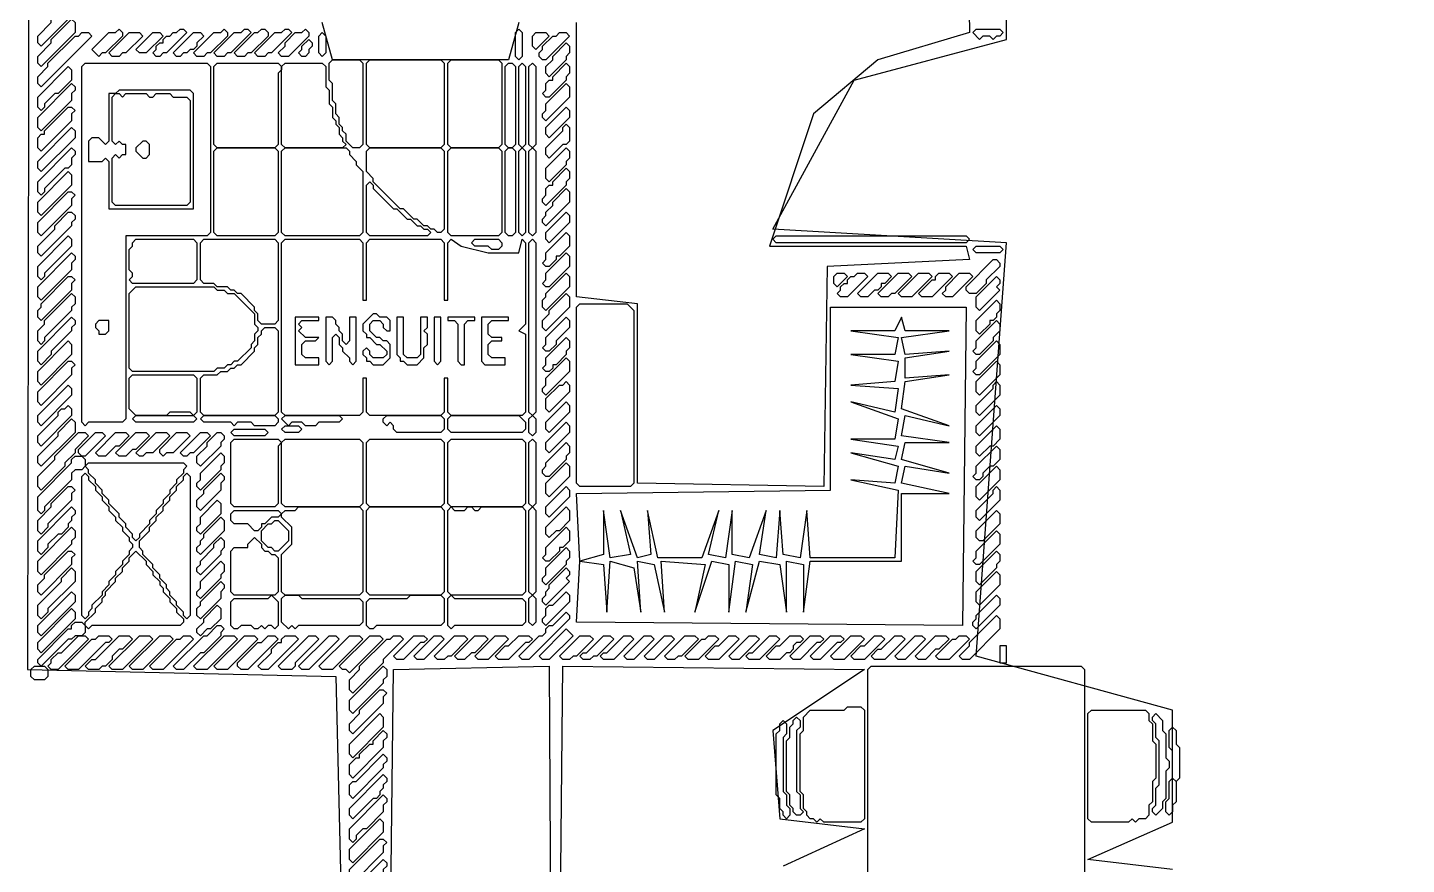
# Model space of a CAD drawing. Header units: metres. Extents: x 53 to 990, y 46 to 960.
# Drawn here: x 138 to 545, y 343.5 to 590.5 of the extents above; entities that cross this region are included whole.
import ezdxf

# ---------------------------------------------------------------- set-up
doc = ezdxf.new("R2010")
doc.units = ezdxf.units.M
doc.layers.add('A-FURN', color=2, linetype='Continuous')
doc.layers.add('A-WALL', color=1, linetype='Continuous')

msp = doc.modelspace()

# ---------------------------------------------------------------- linework, layer by layer
at = {"layer": 'A-FURN'}
for points in [[(139, 960), (138, 401), (229, 399), (231, 317), (242, 326), (245, 317), (246, 401), (292, 402), (293, 201), (442, 199), (441, 153), (247, 152), (246, 208), (234, 195), (241, 207), (231, 207), (230, 139), (537, 137), (553, 193), (601, 219), (606, 138), (898, 137), (900, 959), (139, 960)], [(476, 342), (451, 345), (476, 356), (476, 389), (418, 405), (427, 527), (358, 531), (382, 575), (427, 587), (429, 834)], [(415, 649), (416, 589), (389, 581), (370, 565), (357, 526), (415, 526), (416, 522), (374, 520), (373, 455), (318, 456), (318, 509), (300, 511), (300, 592)], [(151, 598), (152, 597), (152, 596), (151, 595), (151, 594), (142, 585), (141, 586), (141, 588), (145, 592), (145, 593), (150, 598), (151, 598)], [(151, 593), (152, 592), (152, 589), (142, 579), (141, 580), (141, 582), (145, 586), (145, 587), (151, 593)], [(283, 592), (280, 581), (228, 581), (225, 592)], [(156, 589), (157, 588), (142, 573), (141, 574), (141, 576), (144, 579), (144, 580), (152, 588), (153, 588), (154, 589), (156, 589)], [(165, 590), (166, 589), (166, 588), (161, 583), (160, 583), (159, 582), (157, 584), (162, 589), (164, 589), (165, 590)], [(172, 588), (167, 583), (166, 583), (165, 582), (163, 582), (162, 583), (168, 589), (171, 589), (172, 588)], [(178, 588), (173, 583), (171, 583), (170, 584), (175, 589), (177, 589), (178, 588)], [(185, 589), (179, 583), (178, 583), (177, 582), (176, 582), (175, 583), (176, 584), (176, 585), (177, 586), (178, 586), (178, 587), (179, 588), (180, 588), (181, 589), (182, 589), (183, 590), (184, 590), (185, 589)], [(190, 588), (188, 586), (188, 585), (187, 584), (186, 584), (185, 583), (184, 583), (183, 582), (182, 582), (181, 583), (187, 589), (189, 589), (190, 588)], [(197, 589), (197, 588), (192, 583), (191, 583), (190, 582), (188, 582), (187, 583), (193, 589), (195, 589), (196, 590), (197, 589)], [(204, 589), (198, 583), (197, 583), (196, 582), (194, 582), (193, 583), (199, 589), (201, 589), (202, 590), (203, 590), (204, 589)], [(209, 589), (209, 588), (204, 583), (203, 583), (202, 582), (200, 582), (199, 583), (205, 589), (206, 589), (207, 590), (208, 590), (209, 589)], [(216, 589), (210, 583), (209, 583), (208, 582), (206, 582), (205, 583), (211, 589), (213, 589), (214, 590), (215, 590), (216, 589)], [(220, 590), (221, 589), (221, 588), (215, 582), (213, 582), (212, 583), (214, 585), (214, 586), (217, 589), (219, 589), (220, 590)], [(221, 587), (222, 586), (222, 585), (221, 584), (221, 583), (220, 582), (219, 582), (218, 583), (219, 584), (219, 585), (221, 587)], [(225, 589), (226, 588), (226, 583), (225, 582), (224, 583), (224, 588), (225, 589)], [(283, 590), (284, 589), (284, 582), (283, 581), (282, 582), (282, 589), (283, 590)], [(287, 585), (287, 588), (288, 589), (291, 589), (292, 588), (288, 584), (287, 585)], [(297, 589), (298, 588), (291, 581), (290, 581), (289, 582), (289, 583), (290, 584), (290, 585), (293, 588), (294, 588), (295, 589), (297, 589)], [(417, 589), (418, 590), (425, 590), (426, 589), (425, 588), (424, 588), (423, 587), (422, 588), (420, 588), (419, 587), (417, 589)], [(297, 586), (298, 585), (298, 583), (297, 582), (297, 581), (292, 576), (291, 577), (291, 579), (293, 581), (293, 582), (297, 586)], [(150, 579), (151, 578), (151, 575), (147, 571), (146, 571), (143, 568), (143, 567), (142, 566), (141, 567), (141, 570), (150, 579)], [(191, 580), (192, 579), (192, 530), (191, 529), (167, 529), (167, 475), (166, 474), (156, 474), (155, 473), (154, 474), (154, 579), (155, 580), (191, 580)], [(194, 580), (212, 580), (213, 579), (213, 578), (212, 577), (212, 556), (211, 555), (194, 555), (193, 556), (193, 579), (194, 580)], [(214, 580), (225, 580), (226, 579), (226, 573), (227, 572), (227, 568), (228, 567), (228, 564), (229, 563), (229, 562), (230, 561), (230, 559), (231, 558), (231, 557), (232, 556), (231, 555), (214, 555), (213, 556), (213, 579), (214, 580)], [(228, 581), (236, 581), (237, 580), (237, 556), (236, 555), (234, 555), (232, 557), (232, 559), (231, 560), (231, 561), (230, 562), (230, 564), (229, 565), (229, 568), (228, 569), (228, 574), (227, 575), (227, 580), (228, 581)], [(239, 581), (260, 581), (261, 580), (261, 556), (260, 555), (239, 555), (238, 556), (238, 580), (239, 581)], [(263, 581), (277, 581), (278, 580), (278, 556), (277, 555), (263, 555), (262, 556), (262, 580), (263, 581)], [(280, 580), (281, 580), (282, 579), (282, 556), (281, 555), (280, 555), (279, 556), (279, 579), (280, 580)], [(284, 580), (285, 579), (285, 556), (284, 555), (283, 556), (283, 579), (284, 580)], [(287, 580), (288, 579), (288, 556), (287, 555), (286, 556), (286, 579), (287, 580)], [(297, 580), (298, 579), (298, 577), (297, 576), (297, 575), (292, 570), (291, 570), (290, 571), (291, 572), (291, 574), (292, 575), (293, 575), (293, 576), (297, 580)], [(151, 574), (152, 573), (152, 572), (151, 571), (151, 569), (142, 560), (141, 561), (141, 564), (151, 574)], [(297, 574), (298, 573), (298, 570), (291, 563), (290, 564), (290, 565), (291, 566), (291, 568), (297, 574)], [(162, 571), (162, 557), (161, 556), (159, 558), (157, 558), (156, 557), (156, 551), (160, 551), (161, 552), (162, 551), (162, 537), (187, 537), (187, 571), (186, 572), (165, 572), (164, 571), (162, 571)], [(164, 571), (165, 571), (166, 570), (167, 571), (173, 571), (174, 570), (175, 570), (176, 571), (180, 571), (181, 570), (185, 570), (186, 569), (186, 539), (185, 538), (164, 538), (163, 539), (163, 552), (164, 553), (165, 552), (166, 553), (167, 553), (167, 556), (166, 556), (165, 557), (164, 556), (163, 557), (163, 570), (164, 571)], [(151, 567), (152, 566), (151, 565), (151, 563), (142, 554), (141, 555), (141, 558), (142, 559), (143, 559), (143, 560), (150, 567), (151, 567)], [(297, 567), (298, 566), (298, 564), (292, 558), (291, 559), (291, 561), (297, 567)], [(297, 562), (298, 561), (298, 557), (297, 556), (296, 556), (292, 552), (291, 553), (291, 555), (296, 560), (296, 561), (297, 562)], [(151, 561), (152, 560), (152, 558), (142, 548), (141, 549), (141, 551), (151, 561)], [(151, 555), (152, 554), (152, 553), (151, 552), (151, 550), (150, 549), (149, 549), (143, 543), (143, 542), (142, 541), (141, 542), (141, 545), (151, 555)], [(172, 557), (170, 555), (170, 554), (172, 552), (173, 552), (174, 553), (174, 556), (173, 557), (172, 557)], [(194, 555), (211, 555), (212, 554), (212, 530), (211, 529), (194, 529), (193, 530), (193, 554), (194, 555)], [(214, 555), (232, 555), (233, 554), (233, 553), (235, 551), (235, 550), (237, 548), (237, 530), (236, 529), (214, 529), (213, 530), (213, 554), (214, 555)], [(239, 555), (260, 555), (261, 554), (261, 531), (260, 530), (259, 530), (258, 531), (257, 531), (256, 532), (255, 532), (253, 534), (252, 534), (249, 537), (248, 537), (240, 545), (240, 546), (238, 548), (238, 554), (239, 555)], [(263, 555), (277, 555), (278, 554), (278, 530), (277, 529), (263, 529), (262, 530), (262, 554), (263, 555)], [(280, 555), (281, 555), (282, 554), (282, 530), (281, 529), (280, 529), (279, 530), (279, 554), (280, 555)], [(284, 555), (285, 554), (285, 530), (284, 529), (283, 530), (283, 554), (284, 555)], [(287, 555), (288, 554), (288, 530), (287, 529), (286, 530), (286, 554), (287, 555)], [(297, 555), (298, 554), (298, 552), (297, 551), (297, 550), (292, 545), (291, 546), (291, 549), (297, 555)], [(150, 548), (151, 547), (151, 544), (142, 535), (141, 536), (141, 539), (150, 548)], [(297, 549), (298, 548), (298, 546), (297, 545), (297, 544), (291, 538), (290, 539), (290, 540), (291, 541), (291, 543), (292, 544), (293, 544), (293, 545), (297, 549)], [(151, 542), (152, 541), (151, 540), (151, 538), (142, 529), (141, 530), (141, 533), (150, 542), (151, 542)], [(238, 544), (239, 545), (240, 544), (240, 543), (246, 537), (247, 537), (250, 534), (251, 534), (253, 532), (254, 532), (255, 531), (256, 531), (257, 530), (256, 529), (239, 529), (238, 530), (238, 544)], [(297, 543), (298, 542), (298, 539), (291, 532), (290, 533), (290, 534), (291, 535), (291, 536), (293, 538), (293, 539), (297, 543)], [(151, 536), (152, 535), (152, 534), (151, 533), (151, 532), (142, 523), (141, 524), (141, 526), (146, 531), (146, 532), (150, 536), (151, 536)], [(297, 536), (298, 535), (298, 533), (292, 527), (291, 528), (291, 530), (297, 536)], [(297, 530), (298, 529), (298, 526), (295, 523), (294, 523), (294, 522), (292, 520), (291, 520), (290, 521), (291, 522), (291, 524), (297, 530)], [(150, 529), (151, 528), (151, 526), (143, 518), (143, 517), (142, 516), (141, 517), (141, 520), (150, 529)], [(169, 527), (170, 528), (187, 528), (188, 527), (188, 516), (187, 515), (169, 515), (168, 516), (169, 517), (169, 518), (168, 519), (168, 525), (169, 526), (169, 527)], [(190, 528), (211, 528), (212, 527), (212, 504), (211, 503), (207, 503), (206, 504), (206, 506), (205, 507), (205, 508), (201, 512), (200, 512), (199, 513), (198, 513), (197, 514), (194, 514), (193, 515), (190, 515), (189, 516), (189, 527), (190, 528)], [(213, 527), (214, 528), (236, 528), (237, 527), (237, 510), (238, 510), (238, 527), (239, 528), (260, 528), (261, 527), (261, 510), (262, 510), (262, 527), (263, 528), (266, 526), (274, 524), (283, 524), (284, 528), (285, 527), (285, 503), (283, 501), (285, 500), (285, 477), (284, 476), (263, 476), (262, 477), (262, 487), (261, 487), (261, 477), (260, 476), (239, 476), (238, 477), (238, 487), (237, 487), (237, 477), (236, 476), (214, 476), (213, 477), (213, 527)], [(269, 527), (270, 528), (277, 528), (278, 527), (278, 526), (277, 525), (275, 525), (274, 526), (270, 526), (269, 527)], [(287, 528), (288, 527), (288, 477), (287, 476), (286, 477), (286, 527), (287, 528)], [(358, 528), (359, 529), (415, 529), (416, 528), (415, 527), (359, 527), (358, 528)], [(417, 525), (418, 526), (425, 526), (426, 525), (425, 524), (418, 524), (417, 525)], [(151, 524), (152, 523), (152, 522), (151, 521), (151, 519), (142, 510), (141, 511), (141, 514), (151, 524)], [(297, 524), (298, 523), (298, 520), (292, 514), (291, 514), (290, 515), (291, 516), (291, 518), (297, 524)], [(424, 522), (425, 521), (425, 520), (421, 516), (421, 515), (418, 512), (416, 512), (415, 513), (415, 514), (423, 522), (424, 522)], [(151, 517), (152, 516), (151, 515), (151, 513), (142, 504), (141, 505), (141, 507), (142, 508), (142, 509), (150, 517), (151, 517)], [(297, 518), (298, 517), (298, 514), (291, 507), (290, 508), (290, 510), (291, 511), (291, 512), (297, 518)], [(376, 515), (376, 517), (377, 518), (379, 518), (380, 517), (377, 514), (376, 515)], [(386, 517), (380, 511), (378, 511), (377, 512), (378, 513), (378, 514), (379, 515), (380, 515), (380, 516), (381, 517), (382, 517), (383, 518), (385, 518), (386, 517)], [(393, 517), (391, 515), (390, 515), (390, 514), (389, 513), (388, 513), (386, 511), (384, 511), (383, 512), (389, 518), (392, 518), (393, 517)], [(399, 517), (394, 512), (393, 512), (392, 511), (390, 511), (389, 512), (395, 518), (398, 518), (399, 517)], [(405, 517), (399, 511), (396, 511), (395, 512), (401, 518), (404, 518), (405, 517)], [(411, 517), (405, 511), (402, 511), (401, 512), (405, 516), (406, 516), (406, 517), (407, 518), (410, 518), (411, 517)], [(417, 517), (411, 511), (409, 511), (408, 512), (409, 513), (409, 514), (413, 518), (416, 518), (417, 517)], [(424, 517), (425, 516), (425, 515), (424, 514), (425, 513), (419, 507), (418, 508), (418, 511), (424, 517)], [(168, 512), (170, 514), (193, 514), (194, 513), (196, 513), (197, 512), (199, 512), (205, 506), (205, 503), (206, 502), (206, 501), (205, 500), (205, 498), (204, 497), (204, 496), (200, 492), (199, 492), (198, 491), (197, 491), (196, 490), (194, 490), (193, 489), (169, 489), (168, 490), (168, 512)], [(151, 512), (152, 511), (152, 509), (151, 508), (151, 507), (143, 499), (143, 498), (142, 497), (141, 498), (141, 501), (143, 503), (143, 504), (151, 512)], [(297, 512), (298, 511), (298, 508), (291, 501), (290, 502), (290, 504), (292, 506), (292, 507), (297, 512)], [(301, 509), (315, 509), (317, 507), (317, 456), (316, 455), (301, 455), (300, 456), (300, 508), (301, 509)], [(424, 510), (425, 509), (425, 507), (424, 506), (424, 505), (423, 504), (422, 504), (422, 503), (419, 500), (418, 501), (418, 504), (424, 510)], [(151, 505), (152, 504), (152, 503), (151, 502), (151, 501), (145, 495), (145, 494), (142, 491), (141, 492), (141, 495), (151, 505)], [(217, 505), (217, 491), (224, 491), (224, 493), (220, 493), (219, 494), (219, 497), (220, 498), (223, 498), (224, 499), (220, 499), (218, 501), (219, 502), (218, 503), (219, 504), (224, 504), (224, 505), (217, 505)], [(226, 505), (226, 492), (227, 491), (228, 492), (228, 499), (229, 500), (230, 499), (230, 497), (231, 496), (231, 495), (233, 493), (233, 492), (234, 491), (235, 492), (235, 505), (233, 505), (233, 498), (232, 497), (231, 498), (231, 500), (230, 501), (230, 502), (229, 503), (229, 504), (228, 505), (226, 505)], [(240, 506), (237, 503), (237, 501), (238, 500), (238, 499), (239, 499), (241, 497), (242, 497), (244, 495), (244, 494), (243, 493), (240, 493), (239, 494), (239, 495), (238, 496), (237, 495), (237, 494), (238, 493), (238, 492), (239, 492), (240, 491), (243, 491), (245, 493), (245, 497), (244, 498), (243, 498), (242, 499), (241, 499), (239, 501), (239, 503), (240, 504), (242, 504), (243, 503), (243, 502), (244, 501), (245, 501), (245, 504), (244, 505), (242, 505), (241, 506), (240, 506)], [(247, 505), (247, 494), (248, 493), (248, 492), (249, 492), (250, 491), (253, 491), (255, 493), (255, 496), (256, 497), (256, 500), (255, 501), (256, 502), (256, 505), (254, 505), (254, 494), (253, 493), (250, 493), (249, 494), (249, 505), (247, 505)], [(260, 505), (258, 505), (258, 492), (259, 491), (260, 492), (260, 505)], [(262, 505), (262, 504), (264, 504), (265, 503), (265, 492), (266, 491), (267, 491), (267, 503), (268, 504), (270, 504), (270, 505), (262, 505)], [(272, 505), (272, 492), (273, 491), (279, 491), (279, 493), (275, 493), (274, 494), (274, 497), (275, 498), (278, 498), (278, 499), (275, 499), (274, 500), (274, 503), (275, 504), (280, 504), (280, 505), (272, 505)], [(297, 505), (298, 504), (298, 502), (294, 498), (294, 497), (292, 495), (291, 495), (290, 496), (291, 497), (291, 499), (297, 505)], [(415, 508), (414, 414), (300, 415), (301, 433), (308, 432), (309, 418), (310, 433), (317, 431), (319, 418), (318, 433), (323, 432), (326, 418), (325, 433), (338, 432), (335, 418), (340, 433), (345, 432), (345, 418), (347, 433), (352, 432), (350, 418), (354, 433), (360, 432), (362, 418), (362, 433), (367, 432), (367, 418), (369, 433), (396, 433), (396, 453), (410, 453), (396, 456), (397, 461), (410, 459), (396, 463), (397, 468), (410, 468), (396, 470), (397, 476), (410, 473), (396, 478), (397, 486), (410, 488), (397, 487), (397, 493), (410, 495), (397, 494), (396, 499), (410, 501), (397, 501), (396, 505), (394, 501), (381, 501), (395, 499), (394, 494), (381, 494), (395, 492), (394, 486), (381, 485), (395, 484), (394, 477), (381, 480), (395, 475), (394, 469), (381, 469), (395, 467), (394, 463), (381, 465), (395, 461), (394, 456), (381, 457), (395, 454), (394, 434), (369, 434), (368, 448), (366, 434), (361, 435), (360, 448), (359, 434), (354, 435), (356, 448), (351, 434), (346, 435), (346, 448), (344, 434), (339, 435), (342, 448), (337, 434), (324, 434), (321, 448), (322, 435), (318, 434), (313, 448), (316, 435), (310, 434), (308, 448), (308, 435), (301, 433), (300, 453), (375, 454), (375, 508), (415, 508)], [(159, 504), (158, 503), (158, 502), (159, 501), (159, 500), (161, 500), (162, 501), (162, 504), (159, 504)], [(211, 502), (212, 501), (212, 477), (211, 476), (190, 476), (189, 477), (189, 487), (190, 488), (194, 488), (195, 489), (197, 489), (198, 490), (199, 490), (200, 491), (201, 491), (205, 495), (205, 496), (206, 497), (206, 499), (207, 500), (207, 501), (208, 502), (211, 502)], [(424, 504), (425, 503), (425, 501), (423, 499), (423, 498), (419, 494), (418, 494), (417, 495), (418, 496), (418, 498), (424, 504)], [(150, 498), (151, 497), (151, 494), (142, 485), (141, 486), (141, 489), (150, 498)], [(297, 499), (298, 498), (298, 496), (297, 495), (297, 494), (294, 491), (293, 491), (293, 490), (292, 489), (291, 489), (290, 490), (291, 491), (291, 493), (297, 499)], [(424, 498), (425, 497), (425, 494), (419, 488), (418, 488), (417, 489), (418, 490), (418, 492), (424, 498)], [(297, 493), (298, 492), (298, 489), (291, 482), (290, 483), (290, 484), (291, 485), (291, 487), (297, 493)], [(151, 492), (152, 491), (151, 490), (151, 488), (142, 479), (141, 480), (141, 483), (150, 492), (151, 492)], [(424, 492), (425, 491), (425, 488), (419, 482), (418, 483), (418, 486), (424, 492)], [(150, 485), (151, 484), (151, 482), (142, 473), (141, 474), (141, 476), (150, 485)], [(168, 487), (169, 488), (187, 488), (188, 487), (188, 477), (187, 476), (186, 477), (180, 477), (179, 476), (170, 476), (168, 478), (168, 487)], [(297, 486), (298, 485), (298, 483), (292, 477), (291, 478), (291, 481), (295, 485), (296, 485), (297, 486)], [(424, 486), (425, 485), (425, 482), (419, 476), (418, 477), (418, 479), (423, 484), (423, 485), (424, 486)], [(150, 479), (151, 478), (151, 476), (142, 467), (141, 468), (141, 470), (147, 476), (147, 477), (148, 478), (149, 478), (150, 479)], [(297, 480), (298, 479), (298, 477), (292, 471), (291, 472), (291, 474), (297, 480)], [(424, 479), (425, 478), (425, 476), (419, 470), (418, 471), (418, 473), (424, 479)], [(151, 475), (152, 474), (152, 471), (142, 461), (141, 462), (141, 464), (147, 470), (147, 471), (151, 475)], [(169, 475), (170, 476), (187, 476), (188, 475), (187, 474), (170, 474), (169, 475)], [(189, 475), (190, 476), (211, 476), (212, 475), (212, 474), (211, 473), (205, 473), (204, 474), (200, 474), (199, 473), (198, 474), (190, 474), (189, 475)], [(213, 475), (214, 476), (230, 476), (231, 475), (230, 474), (224, 474), (223, 473), (220, 473), (219, 474), (216, 474), (215, 473), (213, 475)], [(213, 472), (214, 473), (218, 473), (219, 472), (218, 471), (214, 471), (213, 472)], [(243, 475), (244, 476), (260, 476), (261, 475), (261, 472), (260, 471), (247, 471), (246, 472), (246, 473), (245, 474), (244, 473), (243, 474), (243, 475)], [(262, 475), (263, 476), (283, 476), (285, 474), (285, 472), (284, 471), (263, 471), (262, 472), (262, 475)], [(287, 476), (288, 475), (288, 471), (287, 470), (286, 471), (286, 475), (287, 476)], [(297, 474), (298, 473), (298, 471), (292, 465), (291, 466), (291, 468), (297, 474)], [(424, 473), (425, 472), (425, 469), (423, 467), (422, 467), (419, 464), (418, 465), (418, 467), (424, 473)], [(155, 471), (156, 470), (152, 466), (152, 465), (149, 462), (149, 461), (142, 454), (141, 455), (141, 458), (146, 463), (146, 464), (153, 471), (155, 471)], [(160, 471), (161, 470), (155, 464), (154, 464), (153, 465), (153, 466), (158, 471), (160, 471)], [(168, 470), (165, 467), (164, 467), (161, 464), (159, 464), (158, 465), (164, 471), (167, 471), (168, 470)], [(174, 470), (170, 466), (169, 466), (167, 464), (165, 464), (164, 465), (170, 471), (173, 471), (174, 470)], [(180, 470), (175, 465), (173, 465), (172, 464), (171, 464), (170, 465), (176, 471), (179, 471), (180, 470)], [(186, 470), (181, 465), (179, 465), (178, 464), (177, 465), (177, 466), (182, 471), (185, 471), (186, 470)], [(192, 470), (187, 465), (186, 465), (185, 464), (184, 464), (183, 465), (189, 471), (191, 471), (192, 470)], [(195, 471), (196, 470), (196, 469), (195, 468), (195, 467), (189, 461), (188, 462), (188, 464), (191, 467), (191, 468), (194, 471), (195, 471)], [(198, 471), (199, 472), (208, 472), (209, 471), (208, 470), (199, 470), (198, 471)], [(199, 469), (212, 469), (213, 468), (212, 467), (212, 450), (211, 449), (199, 449), (198, 450), (198, 468), (199, 469)], [(213, 468), (214, 469), (236, 469), (237, 468), (237, 450), (236, 449), (214, 449), (213, 450), (213, 468)], [(238, 468), (239, 469), (260, 469), (261, 468), (261, 450), (260, 449), (239, 449), (238, 450), (238, 468)], [(262, 468), (263, 469), (284, 469), (285, 468), (285, 450), (284, 449), (263, 449), (262, 450), (262, 468)], [(287, 469), (288, 468), (288, 450), (287, 449), (286, 450), (286, 468), (287, 469)], [(154, 464), (155, 463), (155, 461), (154, 460), (152, 460), (151, 459), (151, 457), (143, 449), (143, 448), (142, 447), (141, 448), (141, 452), (151, 462), (151, 463), (152, 464), (154, 464)], [(195, 465), (196, 464), (196, 462), (195, 461), (195, 460), (189, 454), (188, 455), (188, 456), (189, 457), (189, 459), (195, 465)], [(297, 468), (298, 467), (298, 465), (297, 464), (297, 463), (292, 458), (291, 458), (290, 459), (290, 460), (291, 461), (291, 462), (297, 468)], [(424, 467), (425, 466), (425, 463), (423, 461), (422, 461), (420, 459), (420, 458), (419, 457), (418, 457), (417, 458), (418, 459), (418, 461), (424, 467)], [(155, 461), (156, 462), (184, 462), (185, 461), (184, 460), (184, 459), (182, 457), (182, 456), (180, 454), (180, 453), (178, 451), (178, 450), (176, 448), (176, 447), (174, 445), (174, 444), (171, 441), (171, 440), (170, 439), (169, 440), (169, 441), (167, 443), (167, 444), (165, 446), (165, 447), (162, 450), (162, 451), (160, 453), (160, 454), (158, 456), (158, 457), (156, 459), (156, 460), (155, 461)], [(297, 462), (298, 461), (298, 458), (292, 452), (291, 453), (291, 456), (297, 462)], [(424, 461), (425, 460), (425, 457), (419, 451), (418, 452), (418, 455), (424, 461)], [(155, 459), (156, 458), (156, 457), (158, 455), (158, 454), (160, 452), (160, 451), (162, 449), (162, 448), (164, 446), (164, 445), (166, 443), (166, 442), (168, 440), (168, 439), (169, 438), (169, 437), (168, 436), (168, 435), (166, 433), (166, 432), (164, 430), (164, 429), (162, 427), (162, 426), (160, 424), (160, 423), (157, 420), (157, 419), (156, 418), (156, 417), (155, 416), (154, 417), (154, 458), (155, 459)], [(185, 459), (186, 458), (186, 417), (185, 416), (184, 417), (184, 418), (182, 420), (182, 421), (180, 423), (180, 424), (179, 425), (179, 426), (177, 428), (177, 429), (175, 431), (175, 432), (172, 435), (172, 436), (171, 437), (171, 439), (174, 442), (174, 443), (176, 445), (176, 446), (178, 448), (178, 449), (180, 451), (180, 452), (182, 454), (182, 455), (184, 457), (184, 458), (185, 459)], [(195, 459), (196, 458), (196, 457), (195, 456), (195, 454), (189, 448), (188, 449), (188, 451), (190, 453), (190, 454), (195, 459)], [(151, 455), (152, 454), (151, 453), (151, 451), (144, 444), (144, 443), (142, 441), (141, 442), (141, 445), (145, 449), (145, 450), (150, 455), (151, 455)], [(297, 455), (298, 454), (298, 452), (292, 446), (291, 447), (291, 449), (297, 455)], [(424, 455), (425, 454), (425, 451), (419, 445), (418, 446), (418, 448), (423, 453), (423, 454), (424, 455)], [(151, 449), (152, 448), (152, 447), (151, 446), (151, 445), (150, 444), (150, 443), (148, 441), (147, 441), (144, 438), (144, 437), (142, 435), (141, 436), (141, 439), (151, 449)], [(194, 451), (195, 450), (195, 447), (189, 441), (188, 442), (188, 443), (189, 444), (189, 446), (194, 451)], [(198, 445), (198, 447), (199, 448), (212, 448), (213, 447), (212, 446), (210, 446), (208, 444), (207, 444), (207, 443), (206, 442), (205, 442), (203, 444), (199, 444), (198, 445)], [(214, 448), (217, 448), (218, 449), (236, 449), (237, 448), (237, 424), (236, 423), (214, 423), (213, 424), (213, 435), (216, 438), (216, 443), (213, 446), (213, 447), (214, 448)], [(239, 449), (260, 449), (261, 448), (261, 424), (260, 423), (239, 423), (238, 424), (238, 448), (239, 449)], [(263, 449), (264, 448), (267, 448), (268, 449), (269, 449), (270, 448), (271, 448), (272, 449), (284, 449), (285, 448), (285, 424), (284, 423), (263, 423), (262, 424), (262, 448), (263, 449)], [(287, 449), (288, 448), (288, 424), (287, 423), (286, 424), (286, 448), (287, 449)], [(297, 449), (298, 448), (298, 445), (295, 442), (294, 442), (292, 440), (291, 441), (291, 443), (297, 449)], [(424, 448), (425, 447), (425, 444), (420, 439), (419, 439), (418, 440), (418, 442), (424, 448)], [(195, 446), (196, 445), (196, 442), (189, 435), (188, 436), (188, 437), (189, 438), (189, 439), (190, 440), (190, 441), (195, 446)], [(211, 445), (212, 445), (215, 442), (215, 439), (212, 436), (211, 436), (210, 437), (209, 437), (207, 439), (207, 442), (209, 444), (210, 444), (211, 445)], [(151, 443), (152, 442), (152, 440), (151, 439), (151, 438), (142, 429), (141, 430), (141, 433), (151, 443)], [(195, 440), (196, 439), (196, 437), (195, 436), (195, 435), (189, 429), (188, 430), (188, 431), (189, 432), (189, 433), (193, 437), (193, 438), (195, 440)], [(199, 437), (203, 437), (203, 438), (205, 440), (207, 438), (207, 437), (208, 436), (209, 436), (210, 435), (211, 435), (212, 434), (212, 424), (211, 423), (199, 423), (198, 424), (198, 436), (199, 437)], [(297, 443), (298, 442), (298, 439), (296, 437), (295, 437), (295, 436), (292, 433), (291, 433), (290, 434), (291, 435), (291, 437), (297, 443)], [(424, 442), (425, 441), (425, 438), (419, 432), (418, 432), (417, 433), (418, 434), (418, 436), (424, 442)], [(151, 436), (152, 435), (151, 434), (151, 432), (142, 423), (141, 424), (141, 426), (143, 428), (143, 429), (150, 436), (151, 436)], [(184, 416), (184, 415), (183, 414), (157, 414), (156, 413), (155, 414), (155, 415), (158, 418), (158, 419), (160, 421), (160, 422), (161, 423), (161, 424), (164, 427), (164, 428), (166, 430), (166, 431), (168, 433), (168, 434), (170, 436), (173, 433), (173, 432), (175, 430), (175, 429), (177, 427), (177, 426), (178, 425), (178, 424), (180, 422), (180, 421), (182, 419), (182, 418), (184, 416)], [(297, 437), (298, 436), (298, 434), (297, 433), (297, 432), (291, 426), (290, 427), (290, 428), (291, 429), (291, 431), (297, 437)], [(424, 436), (425, 435), (425, 433), (424, 432), (424, 431), (419, 426), (418, 427), (418, 430), (424, 436)], [(195, 433), (196, 432), (196, 430), (195, 429), (195, 428), (189, 422), (188, 423), (188, 424), (189, 425), (189, 427), (195, 433)], [(151, 431), (152, 430), (152, 427), (144, 419), (144, 418), (142, 416), (141, 417), (141, 420), (148, 427), (148, 428), (151, 431)], [(297, 431), (298, 430), (298, 429), (297, 428), (298, 427), (291, 420), (290, 421), (290, 422), (291, 423), (291, 424), (292, 425), (292, 426), (297, 431)], [(424, 430), (425, 429), (425, 426), (419, 420), (418, 421), (418, 424), (424, 430)], [(151, 424), (152, 423), (152, 421), (142, 411), (141, 412), (141, 414), (151, 424)], [(195, 427), (196, 426), (196, 425), (195, 424), (195, 422), (189, 416), (188, 417), (188, 419), (189, 420), (189, 421), (195, 427)], [(297, 424), (298, 423), (298, 421), (291, 414), (290, 415), (290, 416), (291, 417), (291, 419), (292, 420), (293, 420), (297, 424)], [(194, 420), (195, 419), (195, 416), (192, 413), (191, 413), (189, 411), (188, 412), (188, 413), (190, 415), (190, 416), (194, 420)], [(212, 421), (212, 414), (211, 413), (210, 414), (209, 414), (208, 413), (207, 414), (206, 413), (205, 413), (204, 414), (201, 414), (200, 413), (199, 413), (198, 414), (198, 421), (199, 422), (209, 422), (210, 423), (212, 421)], [(213, 422), (214, 423), (218, 423), (219, 422), (236, 422), (237, 421), (237, 415), (236, 414), (218, 414), (217, 413), (216, 414), (215, 413), (213, 415), (213, 422)], [(261, 422), (261, 415), (260, 414), (241, 414), (240, 413), (239, 413), (238, 414), (238, 421), (239, 422), (250, 422), (251, 423), (260, 423), (261, 422)], [(262, 422), (263, 423), (264, 422), (284, 422), (285, 421), (285, 415), (284, 414), (264, 414), (263, 413), (262, 414), (262, 422)], [(287, 423), (288, 422), (288, 415), (287, 414), (286, 415), (286, 422), (287, 423)], [(424, 423), (425, 422), (425, 420), (418, 413), (417, 414), (417, 415), (418, 416), (418, 417), (424, 423)], [(151, 419), (152, 418), (152, 416), (142, 406), (141, 407), (141, 409), (151, 419)], [(297, 418), (298, 417), (298, 416), (286, 404), (284, 404), (283, 405), (289, 411), (290, 411), (291, 412), (291, 413), (292, 414), (293, 414), (297, 418)], [(424, 417), (425, 416), (425, 413), (416, 404), (414, 404), (413, 405), (416, 408), (416, 409), (424, 417)], [(154, 415), (155, 414), (155, 412), (154, 411), (152, 411), (151, 410), (150, 410), (142, 402), (141, 403), (141, 404), (150, 413), (151, 413), (151, 414), (152, 415), (154, 415)], [(196, 413), (195, 412), (195, 411), (190, 406), (189, 406), (184, 401), (182, 401), (181, 402), (190, 411), (191, 411), (194, 414), (195, 414), (196, 413)], [(297, 413), (299, 411), (292, 404), (290, 404), (289, 405), (297, 413)], [(156, 410), (147, 401), (145, 401), (144, 402), (145, 403), (145, 404), (147, 406), (148, 406), (153, 411), (155, 411), (156, 410)], [(163, 410), (162, 409), (161, 409), (153, 401), (150, 401), (149, 402), (157, 410), (158, 410), (159, 411), (162, 411), (163, 410)], [(169, 410), (166, 407), (165, 407), (163, 405), (163, 404), (161, 402), (160, 402), (159, 401), (156, 401), (155, 402), (157, 404), (158, 404), (165, 411), (168, 411), (169, 410)], [(175, 410), (166, 401), (163, 401), (162, 402), (171, 411), (174, 411), (175, 410)], [(181, 410), (172, 401), (169, 401), (168, 402), (177, 411), (180, 411), (181, 410)], [(187, 410), (178, 401), (175, 401), (174, 402), (182, 410), (183, 410), (184, 411), (186, 411), (187, 410)], [(200, 410), (191, 401), (188, 401), (187, 402), (196, 411), (199, 411), (200, 410)], [(206, 410), (197, 401), (194, 401), (193, 402), (202, 411), (205, 411), (206, 410)], [(212, 410), (203, 401), (201, 401), (200, 402), (200, 403), (206, 409), (207, 409), (209, 411), (211, 411), (212, 410)], [(218, 410), (209, 401), (207, 401), (206, 402), (210, 406), (210, 407), (212, 409), (213, 409), (213, 410), (214, 411), (217, 411), (218, 410)], [(224, 410), (217, 403), (217, 402), (216, 401), (213, 401), (212, 402), (221, 411), (223, 411), (224, 410)], [(230, 410), (221, 401), (219, 401), (218, 402), (227, 411), (229, 411), (230, 410)], [(237, 410), (228, 401), (225, 401), (224, 402), (233, 411), (236, 411), (237, 410)], [(243, 410), (233, 400), (232, 401), (231, 401), (230, 402), (239, 411), (242, 411), (243, 410)], [(248, 411), (249, 410), (243, 404), (243, 403), (234, 394), (233, 395), (233, 398), (236, 401), (236, 402), (244, 410), (245, 410), (246, 411), (248, 411)], [(256, 410), (255, 409), (254, 409), (249, 404), (247, 404), (246, 405), (252, 411), (255, 411), (256, 410)], [(261, 410), (255, 404), (253, 404), (252, 405), (258, 411), (260, 411), (261, 410)], [(268, 410), (263, 405), (262, 405), (261, 404), (259, 404), (258, 405), (264, 411), (267, 411), (268, 410)], [(274, 410), (270, 406), (269, 406), (267, 404), (265, 404), (264, 405), (270, 411), (273, 411), (274, 410)], [(280, 410), (274, 404), (271, 404), (270, 405), (276, 411), (279, 411), (280, 410)], [(287, 410), (286, 409), (285, 409), (280, 404), (277, 404), (276, 405), (279, 408), (280, 408), (283, 411), (286, 411), (287, 410)], [(305, 410), (300, 405), (299, 405), (298, 404), (296, 404), (295, 405), (301, 411), (304, 411), (305, 410)], [(311, 410), (306, 405), (305, 405), (304, 404), (302, 404), (301, 405), (302, 406), (303, 406), (308, 411), (310, 411), (311, 410)], [(317, 410), (311, 404), (308, 404), (307, 405), (308, 406), (309, 406), (314, 411), (316, 411), (317, 410)], [(323, 410), (317, 404), (315, 404), (314, 405), (320, 411), (322, 411), (323, 410)], [(329, 410), (323, 404), (321, 404), (320, 405), (326, 411), (328, 411), (329, 410)], [(336, 410), (331, 405), (330, 405), (329, 404), (327, 404), (326, 405), (332, 411), (335, 411), (336, 410)], [(342, 410), (336, 404), (333, 404), (332, 405), (337, 410), (338, 410), (339, 411), (341, 411), (342, 410)], [(348, 410), (342, 404), (339, 404), (338, 405), (341, 408), (342, 408), (345, 411), (347, 411), (348, 410)], [(354, 410), (348, 404), (346, 404), (345, 405), (351, 411), (353, 411), (354, 410)], [(360, 410), (354, 404), (351, 404), (350, 405), (351, 406), (352, 406), (357, 411), (359, 411), (360, 410)], [(367, 410), (366, 409), (365, 409), (364, 408), (364, 407), (363, 406), (362, 406), (360, 404), (357, 404), (356, 405), (359, 408), (360, 408), (363, 411), (366, 411), (367, 410)], [(373, 410), (372, 409), (371, 409), (366, 404), (364, 404), (363, 405), (369, 411), (372, 411), (373, 410)], [(379, 410), (378, 409), (377, 409), (372, 404), (370, 404), (369, 405), (375, 411), (378, 411), (379, 410)], [(385, 410), (379, 404), (376, 404), (375, 405), (381, 411), (384, 411), (385, 410)], [(391, 410), (385, 404), (382, 404), (381, 405), (384, 408), (385, 408), (388, 411), (390, 411), (391, 410)], [(397, 410), (391, 404), (388, 404), (387, 405), (389, 407), (390, 407), (394, 411), (396, 411), (397, 410)], [(403, 410), (397, 404), (395, 404), (394, 405), (400, 411), (402, 411), (403, 410)], [(410, 410), (407, 407), (406, 407), (403, 404), (401, 404), (400, 405), (406, 411), (409, 411), (410, 410)], [(416, 410), (410, 404), (407, 404), (406, 405), (411, 410), (412, 410), (413, 411), (415, 411), (416, 410)], [(139, 401), (140, 402), (143, 402), (144, 401), (144, 399), (143, 398), (140, 398), (139, 399), (139, 401)], [(243, 402), (244, 401), (244, 399), (243, 398), (243, 397), (234, 388), (233, 389), (233, 392), (243, 402)], [(294, 202), (296, 402), (385, 401), (358, 383), (360, 357), (385, 354), (361, 343)], [(387, 402), (449, 402), (450, 401), (450, 298), (449, 297), (387, 297), (386, 298), (386, 401), (387, 402)], [(243, 395), (244, 394), (243, 393), (243, 391), (234, 382), (233, 383), (233, 385), (236, 388), (236, 389), (242, 395), (243, 395)], [(242, 388), (243, 387), (243, 384), (234, 375), (233, 376), (233, 379), (242, 388)], [(365, 387), (366, 386), (366, 384), (365, 383), (365, 365), (366, 364), (366, 360), (367, 359), (366, 358), (365, 358), (364, 359), (364, 360), (363, 361), (363, 364), (362, 365), (362, 380), (363, 381), (363, 384), (364, 385), (364, 386), (365, 387)], [(384, 390), (385, 389), (385, 357), (384, 356), (373, 356), (372, 357), (371, 356), (370, 357), (369, 357), (368, 358), (368, 359), (367, 360), (367, 364), (366, 365), (366, 382), (367, 383), (367, 387), (369, 389), (379, 389), (380, 390), (384, 390)], [(452, 389), (468, 389), (469, 388), (469, 386), (470, 385), (470, 380), (471, 379), (471, 369), (470, 368), (470, 362), (469, 361), (469, 358), (468, 357), (466, 357), (465, 356), (464, 357), (463, 356), (452, 356), (451, 357), (451, 388), (452, 389)], [(471, 388), (473, 386), (473, 383), (474, 382), (474, 375), (475, 374), (475, 372), (474, 371), (474, 363), (473, 362), (473, 360), (471, 358), (470, 359), (470, 360), (471, 361), (471, 366), (472, 367), (472, 380), (471, 381), (471, 385), (470, 386), (470, 387), (471, 388)], [(243, 383), (244, 382), (244, 381), (243, 380), (243, 378), (234, 369), (233, 370), (233, 373), (235, 375), (236, 375), (236, 376), (239, 379), (240, 379), (240, 380), (243, 383)], [(361, 386), (362, 385), (362, 382), (361, 381), (361, 365), (362, 364), (362, 361), (363, 360), (363, 358), (362, 357), (361, 358), (361, 359), (360, 360), (360, 363), (359, 364), (359, 382), (360, 383), (360, 385), (361, 386)], [(476, 384), (477, 383), (477, 379), (478, 378), (478, 369), (477, 368), (476, 369), (476, 377), (475, 378), (475, 383), (476, 384)], [(243, 376), (244, 375), (244, 374), (243, 373), (243, 372), (234, 363), (233, 364), (233, 367), (234, 368), (235, 368), (243, 376)], [(243, 370), (244, 369), (244, 368), (243, 367), (243, 366), (242, 365), (242, 364), (241, 363), (240, 363), (234, 357), (233, 358), (233, 360), (243, 370)], [(476, 369), (477, 368), (477, 362), (476, 361), (476, 359), (475, 358), (474, 359), (474, 362), (475, 363), (475, 368), (476, 369)], [(243, 364), (244, 363), (244, 362), (243, 361), (243, 359), (238, 354), (237, 354), (235, 352), (235, 351), (234, 350), (233, 351), (233, 354), (243, 364)], [(242, 357), (243, 356), (243, 353), (234, 344), (233, 345), (233, 348), (242, 357)], [(243, 351), (244, 350), (243, 349), (243, 347), (234, 338), (233, 339), (233, 342), (242, 351), (243, 351)], [(243, 345), (244, 344), (244, 343), (243, 342), (243, 341), (234, 332), (233, 333), (233, 335), (243, 345)]]:
    msp.add_lwpolyline(points, dxfattribs=at)
at = {"layer": 'A-WALL'}
msp.add_lwpolyline([(425, 408), (425, 403), (427, 403), (427, 408), (425, 408)], dxfattribs=at)

doc.saveas('drawing.dxf')
